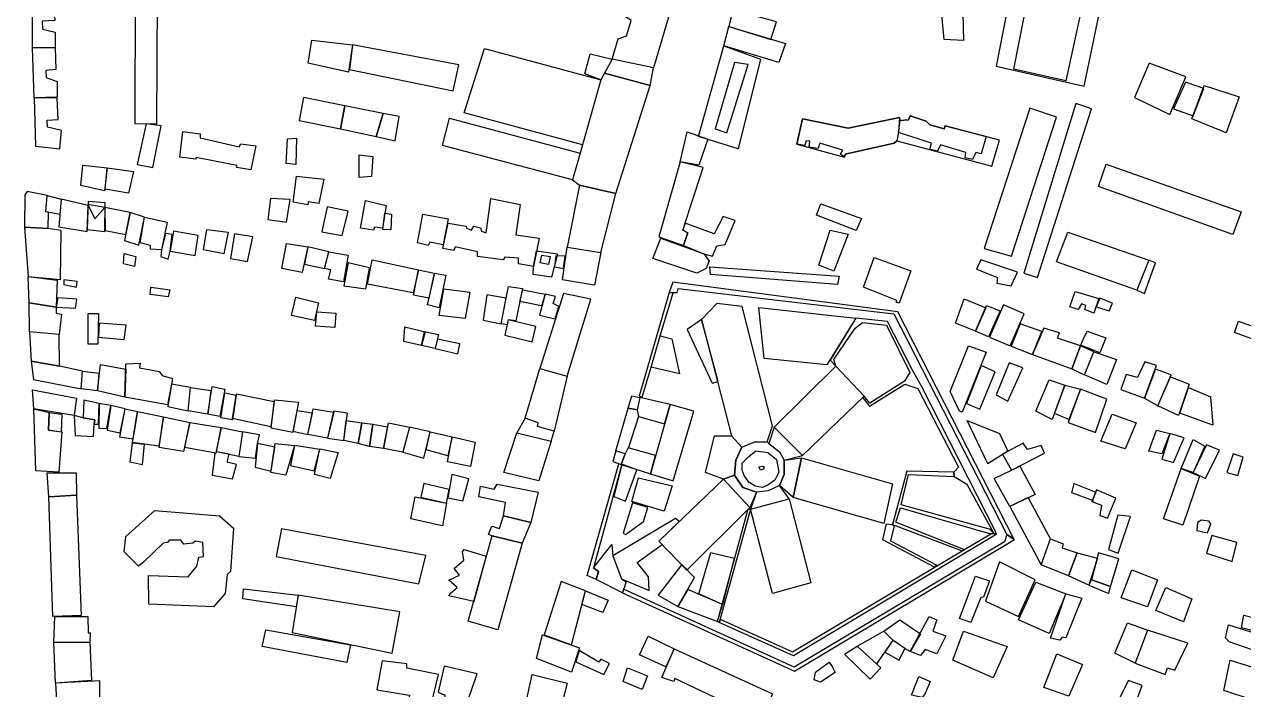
# Model space of a CAD drawing. Extents: x 144 to 1780, y -10 to 1664.
# Drawn here: x 164 to 1194, y 538 to 1100 of the extents above; entities that cross this region are included whole.
import ezdxf

# ---------------------------------------------------------------- set-up
doc = ezdxf.new("R2010")
doc.units = 0

msp = doc.modelspace()

# ---------------------------------------------------------------- linework, layer by layer
at = {"layer": ''}
for points in [[(985.020727, 1065.038826), (1059.520721, 1048.038832), (1089.520723, 1193.038818), (1087.520723, 1198.538816), (1074.020725, 1191.538818), (1021.520727, 1171.038818), (1004.520729, 1164.538818), (985.020727, 1065.038826)], [(1000.020725, 1062.538826), (1021.520727, 1171.038818), (1074.020725, 1191.538818), (1044.020723, 1052.538828), (1000.020725, 1062.538826)], [(678.520735, 1135.038816), (715.020735, 1129.538816), (695.520735, 1063.538822), (660.520737, 1071.038822), (665.520737, 1088.038822), (672.520737, 1090.538822), (676.520735, 1103.538818), (672.020735, 1106.538818), (674.520735, 1119.538818), (678.520735, 1135.038816)], [(275.354084, 1016.038824), (257.354084, 1016.372158), (257.687413, 1127.372152), (276.020747, 1123.705485), (275.354084, 1016.038824)], [(188.354088, 1121.372154), (189.354088, 1103.705487), (178.687421, 1103.038822), (179.020755, 1096.372158), (189.687421, 1093.705489), (189.687421, 1093.705489), (189.687421, 1080.705491), (170.687423, 1080.372158), (170.687421, 1120.705487), (188.354088, 1121.372154)], [(794.520733, 1087.538816), (799.520733, 1102.538816), (762.520733, 1112.538816), (759.020733, 1098.538816), (794.520733, 1087.538816)], [(939.020731, 1111.538816), (957.020729, 1109.538816), (957.520729, 1086.53882), (941.020731, 1087.53882), (939.020731, 1111.538816)], [(755.020733, 1082.03882), (759.020733, 1098.538816), (807.020733, 1084.03882), (801.520733, 1068.03882), (755.020733, 1082.03882)], [(403.520753, 1067.538832), (406.520753, 1087.03883), (441.020749, 1083.03883), (437.520751, 1060.038832), (403.520753, 1067.538832)], [(438.520751, 1062.03883), (526.020745, 1044.03883), (531.020743, 1066.038826), (441.020749, 1083.03883), (438.520751, 1062.03883)], [(170.687423, 1080.372158), (189.687421, 1080.705491), (190.35409, 1062.038824), (181.687423, 1061.372158), (182.020757, 1055.372158), (191.35409, 1052.038824), (191.35409, 1038.705493), (172.020759, 1038.372162), (170.687423, 1080.372158)], [(535.520745, 1025.538832), (552.520743, 1080.038824), (651.020737, 1053.538824), (635.520741, 998.538832), (535.520745, 1025.538832)], [(642.020737, 1075.53882), (660.520737, 1071.038822), (651.020737, 1053.538824), (637.520737, 1058.538822), (642.020737, 1075.53882)], [(733.520735, 1005.538826), (755.020733, 1082.03882), (786.020733, 1071.03882), (767.020733, 995.038828), (733.520735, 1005.538826)], [(692.520735, 1048.538822), (695.520735, 1063.538822), (660.520737, 1071.038822), (654.020737, 1059.038822), (692.520735, 1048.538822)], [(747.520735, 1012.038826), (757.520735, 1008.538826), (775.520733, 1066.53882), (764.020733, 1068.03882), (747.520735, 1012.038826)], [(1132.020715, 1024.038836), (1145.520715, 1056.038834), (1114.520719, 1067.53883), (1102.020717, 1038.538834), (1132.020715, 1024.038836)], [(627.020741, 969.038834), (633.020741, 964.538832), (663.520737, 957.538832), (692.520735, 1048.538822), (654.020737, 1059.038822), (651.020737, 1053.538824), (635.520741, 998.538832), (633.520741, 991.538832), (627.020741, 969.038834)], [(1135.020715, 1029.038836), (1151.520713, 1023.038836), (1160.520713, 1046.038834), (1145.020715, 1051.538834), (1135.020715, 1029.038836)], [(1150.520713, 1020.538838), (1161.020713, 1048.538834), (1190.520709, 1039.038836), (1179.520707, 1008.53884), (1150.520713, 1020.538838)], [(172.020759, 1038.372162), (173.020759, 997.372164), (193.687425, 995.03883), (195.020759, 1010.705495), (183.354092, 1013.372162), (183.020759, 1019.372162), (192.354092, 1020.038828), (191.35409, 1038.038826), (172.020759, 1038.372162)], [(399.520757, 1038.538834), (396.020757, 1019.038836), (431.020755, 1012.038836), (434.520753, 1031.538834), (399.520757, 1038.538834)], [(431.020755, 1012.038836), (461.020751, 1005.538836), (467.020751, 1025.038834), (434.520753, 1031.538834), (431.020755, 1012.038836)], [(1065.687391, 1029.038826), (1052.354058, 1033.37216), (1008.354056, 890.03884), (1020.020721, 886.372174), (1065.687391, 1029.038826)], [(461.020751, 1005.538836), (477.020751, 1002.038836), (480.520749, 1022.538834), (467.020751, 1025.038834), (461.020751, 1005.538836)], [(633.520741, 991.538832), (627.020741, 969.038834), (517.020749, 998.038834), (523.020745, 1021.038832), (633.520741, 991.538832)], [(981.520723, 980.538836), (988.020723, 1002.538834), (942.020727, 1014.538832), (941.020727, 1012.038832), (929.020729, 1015.538832), (926.020729, 1018.538832), (912.520729, 1023.03883), (911.020729, 1019.538832), (904.020729, 1019.038832), (904.020729, 1019.038832), (903.520729, 1021.53883), (860.020731, 1012.538832), (821.520733, 1020.538828), (816.520733, 999.038832), (857.020731, 988.038834), (857.520731, 990.538834), (899.020729, 1000.038834), (901.020729, 1002.038832), (981.520723, 980.538836)], [(853.520731, 990.538834), (855.520731, 994.038834), (836.020731, 1000.038832), (834.520731, 995.538832), (827.020733, 996.538832), (827.520733, 1001.538832), (824.520733, 1002.038832), (823.520733, 998.038832), (816.520733, 999.038832), (821.520733, 1020.538828), (860.020731, 1012.538832), (903.520729, 1021.53883), (902.520729, 1009.038832), (901.020729, 1002.038832), (899.020729, 1000.038834), (857.520731, 990.538834), (857.020731, 988.038834), (853.520731, 990.538834), (853.520731, 990.538834)], [(972.520723, 991.038836), (968.020725, 992.038836), (965.020725, 986.038836), (959.020725, 987.538836), (959.520725, 992.038834), (938.020727, 998.538834), (935.520727, 993.038834), (929.020727, 994.538834), (930.520729, 1000.038834), (902.520729, 1009.038832), (904.020729, 1019.038832), (911.020729, 1019.538832), (912.520729, 1023.03883), (926.020729, 1018.538832), (929.020729, 1015.538832), (941.020727, 1012.038832), (942.020727, 1014.538832), (976.520725, 1005.538834), (972.520723, 991.038836)], [(975.020721, 911.038848), (998.020721, 904.53885), (1036.020721, 1022.038834), (1013.520723, 1029.538832), (975.020721, 911.038848)], [(266.687417, 1016.372158), (259.020755, 982.038828), (272.354086, 979.372162), (279.354084, 1014.705491), (266.687417, 1016.372158)], [(359.35408, 997.705491), (355.020747, 977.37216), (343.35408, 979.37216), (343.35408, 981.038826), (309.020751, 987.705495), (308.687417, 986.372162), (295.020751, 988.038828), (297.687417, 1009.705491), (312.354082, 1007.705491), (312.354082, 1004.372158), (345.35408, 996.705491), (346.687413, 999.372158), (359.35408, 997.705491)], [(393.020743, 982.038818), (385.020743, 982.705485), (386.020743, 1003.705483), (393.687409, 1004.038816), (393.020743, 982.038818)], [(733.687401, 981.372162), (718.020735, 984.038828), (724.020735, 1009.37216), (741.354068, 1003.37216), (741.354068, 1003.37216), (733.687401, 981.372162)], [(446.687407, 971.038818), (446.687405, 990.038816), (458.354072, 988.705483), (457.020739, 971.705485), (446.687407, 971.038818)], [(231.35409, 959.705499), (211.354092, 964.038832), (213.020759, 981.372164), (233.687421, 979.03883), (231.35409, 959.705499)], [(737.354068, 979.372162), (718.020735, 984.038828), (700.020737, 920.705501), (720.687401, 913.37217), (724.354068, 924.038834), (720.354068, 926.372168), (737.354068, 979.372162)], [(1071.620721, 963.23883), (1078.220721, 982.23883), (1192.220711, 942.03884), (1185.020711, 922.838842), (1071.620721, 963.23883)], [(232.020757, 961.038832), (233.687421, 979.03883), (256.020755, 976.038828), (251.687421, 957.705499), (232.020757, 961.038832)], [(416.687411, 969.372158), (412.687413, 949.038826), (403.687413, 950.37216), (403.35408, 947.705495), (391.020747, 950.038828), (393.687413, 972.038824), (416.687411, 969.372158)], [(183.020755, 955.705495), (166.020759, 959.038828), (164.020759, 956.372162), (163.687425, 929.038832), (183.687423, 927.705499), (184.020755, 941.705495), (181.687423, 942.038828), (183.020755, 955.705495)], [(633.020741, 964.538832), (622.520741, 912.038838), (651.020741, 907.538838), (663.520737, 957.538832), (633.020741, 964.538832)], [(193.687421, 939.705495), (181.687423, 942.038828), (183.020755, 955.705495), (194.687421, 952.705495), (193.687421, 939.705495)], [(217.687421, 947.372162), (194.687421, 952.705495), (192.687421, 929.372164), (216.687421, 925.372162), (217.687421, 947.372162)], [(232.020755, 949.372162), (217.687421, 950.705495), (216.687421, 927.038828), (231.687421, 925.372162), (232.020755, 949.372162)], [(388.354076, 952.372156), (371.687409, 953.038822), (369.354076, 935.372156), (385.354076, 933.038822), (388.354076, 952.372156)], [(447.687409, 928.038822), (452.020741, 951.372154), (469.354072, 947.372154), (466.354074, 928.038822), (459.687407, 929.038822), (458.687409, 926.372156), (447.687409, 928.038822)], [(582.687405, 948.038822), (579.020739, 922.372158), (598.687405, 919.705491), (594.020739, 895.705493), (581.354072, 898.038826), (581.354072, 902.705493), (569.687407, 903.705493), (568.354074, 901.37216), (546.687407, 904.038828), (546.687407, 908.038826), (527.687407, 912.37216), (526.687407, 909.372162), (517.354076, 911.038828), (522.020741, 932.372158), (537.020741, 929.705491), (537.354074, 928.038824), (541.687407, 926.372158), (543.687407, 929.705491), (549.354074, 928.372158), (550.020741, 925.705491), (554.020741, 924.038824), (558.020739, 953.038822), (582.687405, 948.038822)], [(833.354064, 939.038832), (837.020731, 948.705497), (871.354064, 936.372166), (866.687397, 926.038834), (833.354064, 939.038832)], [(231.687421, 945.705495), (217.354088, 948.038828), (223.354088, 936.038828), (231.687421, 945.705495)], [(253.020751, 941.372162), (231.687421, 945.705495), (232.020755, 926.038828), (249.354088, 922.705495), (253.020751, 941.372162)], [(265.354088, 937.372166), (253.020751, 941.372162), (248.354088, 917.705495), (260.354086, 913.705495), (265.354088, 937.372166)], [(437.354076, 942.372154), (419.687409, 946.03882), (415.020743, 925.038822), (432.354076, 922.038822), (437.354076, 942.372154)], [(468.354074, 940.705487), (474.020739, 940.03882), (473.354074, 926.705487), (466.687407, 927.038822), (468.354074, 940.705487)], [(517.687405, 914.03882), (506.354072, 916.372154), (505.020739, 913.372156), (496.020739, 915.705489), (500.354072, 940.03882), (522.020739, 936.038818), (517.687405, 914.03882)], [(764.354066, 934.705479), (754.354066, 938.038812), (746.687399, 923.372146), (722.354066, 932.372146), (720.354068, 926.372168), (724.354068, 924.038834), (720.687401, 913.37217), (738.020737, 906.538846), (745.354066, 904.372148), (749.020733, 913.038814), (756.020733, 914.372148), (764.354066, 934.705479)], [(163.687425, 929.038832), (167.020767, 887.372174), (194.354092, 884.705501), (194.687421, 926.038832), (183.687423, 927.705499), (163.687425, 929.038832)], [(284.354088, 933.038832), (279.687421, 909.705501), (270.35409, 910.372168), (270.35409, 913.372168), (261.687425, 915.705501), (265.354088, 937.372166), (284.354088, 933.038832)], [(288.687417, 922.705495), (283.020751, 923.705495), (279.687421, 909.705501), (279.020751, 904.038828), (285.354084, 902.038828), (287.020755, 908.705501), (288.687417, 922.705495)], [(308.020755, 905.038834), (310.687419, 922.038832), (289.687421, 925.705499), (287.020755, 908.705501), (308.020755, 905.038834)], [(336.020747, 924.705495), (332.354082, 906.372162), (315.020749, 909.705495), (318.020749, 927.038828), (336.020747, 924.705495)], [(356.687417, 920.705499), (341.354084, 923.372166), (338.020751, 902.372168), (352.354084, 900.038832), (356.687417, 920.705499)], [(738.020737, 906.538846), (742.520735, 900.538848), (740.020737, 894.038848), (732.020737, 890.03885), (695.020739, 902.538848), (701.520737, 919.538844), (738.020737, 906.538846)], [(835.354064, 896.705501), (844.687397, 926.372164), (860.020731, 923.03883), (848.020731, 891.705501), (835.354064, 896.705501)], [(1036.020721, 899.705507), (1045.687387, 924.705503), (1114.020715, 901.038842), (1104.020715, 875.705513), (1036.020721, 899.705507)], [(403.35408, 912.372164), (398.35408, 890.705499), (381.354082, 894.038832), (385.35408, 915.038832), (403.35408, 912.372164)], [(421.020747, 908.03883), (403.35408, 912.372164), (400.35408, 897.705499), (417.35408, 894.038832), (421.020747, 908.03883)], [(421.020747, 908.03883), (437.35408, 905.372164), (433.35408, 882.705499), (420.687413, 885.038832), (422.687413, 893.038832), (417.35408, 894.038832), (421.020747, 908.03883)], [(593.687403, 889.038822), (594.020739, 895.705493), (596.687403, 909.03882), (614.35407, 906.372154), (609.35407, 886.705489), (593.687403, 889.038822)], [(618.520743, 884.538844), (622.520741, 912.038838), (651.020741, 907.538838), (645.520741, 880.038844), (618.520743, 884.538844)], [(248.020755, 906.705497), (258.020755, 904.03883), (256.687421, 895.705499), (247.354088, 898.038832), (248.020755, 906.705497)], [(455.354078, 894.705497), (437.35408, 898.705497), (433.687413, 879.372166), (452.35408, 876.705499), (455.354078, 894.705497)], [(453.687413, 880.705499), (457.687411, 901.372162), (496.687411, 893.038828), (492.354078, 873.372166), (453.687413, 880.705499)], [(599.687403, 898.705487), (601.020737, 905.372154), (608.020737, 904.03882), (606.687403, 897.372154), (599.687403, 898.705487)], [(620.687403, 904.372154), (613.020737, 904.705487), (611.687403, 895.372154), (619.35407, 894.03882), (620.687403, 904.372154)], [(900.687395, 865.705507), (901.020729, 867.03884), (873.020731, 878.37217), (882.020731, 903.372168), (913.020729, 892.038836), (903.020729, 864.705507), (900.687395, 865.705507)], [(972.020725, 901.37217), (968.354058, 893.37217), (986.354058, 886.372172), (985.687391, 881.705507), (997.687391, 879.372174), (1003.020725, 891.038838), (972.020725, 901.37217)], [(1104.020715, 875.705513), (1110.354048, 873.038846), (1119.687381, 898.705509), (1114.020715, 901.038842), (1104.020715, 875.705513)], [(167.687433, 865.038844), (167.020767, 887.372174), (191.354096, 884.03884), (190.687431, 861.372178), (167.687433, 865.038844)], [(492.687411, 871.372166), (496.687411, 893.038828), (510.020743, 890.038828), (505.687411, 869.038832), (492.687411, 871.372166)], [(510.687409, 890.038828), (520.020743, 888.372162), (514.354078, 860.705499), (504.354078, 863.372166), (510.687409, 890.038828)], [(743.520737, 889.03885), (743.020735, 895.538848), (852.520731, 887.53885), (851.020731, 880.53885), (743.520737, 889.03885)], [(208.35409, 883.038834), (197.020759, 884.372168), (197.020759, 880.37217), (207.687425, 878.372168), (208.35409, 883.038834)], [(270.020755, 872.038832), (270.687421, 878.372166), (286.687417, 876.038832), (285.354086, 870.038832), (270.020755, 872.038832)], [(518.354076, 876.705497), (540.354074, 874.03883), (536.354076, 851.705499), (514.354078, 854.372166), (518.354076, 876.705497)], [(579.020739, 849.705491), (572.687405, 850.705491), (571.687405, 846.372158), (566.687407, 847.372166), (571.020741, 869.03883), (573.020739, 878.705489), (584.687405, 877.038822), (579.020739, 849.705491), (579.020739, 849.705491)], [(585.020739, 876.038822), (604.020737, 872.372156), (600.687403, 862.372156), (582.354072, 866.038822), (585.020739, 876.038822)], [(708.687403, 873.705509), (715.35407, 873.705509), (716.35407, 877.038842), (898.687395, 855.705513), (994.020715, 669.372221), (1000.354046, 665.03889), (902.020729, 857.37218), (711.687403, 882.372174), (708.687403, 873.705509)], [(190.687431, 861.372178), (207.020757, 860.372168), (208.020757, 868.038834), (192.020757, 869.372168), (190.687431, 861.372178)], [(412.35408, 865.038834), (409.020749, 850.038834), (389.354084, 854.372168), (393.020749, 869.705501), (412.35408, 865.038834)], [(571.020741, 869.03883), (554.687407, 871.705497), (551.354076, 850.372166), (566.687407, 847.372166), (571.020741, 869.03883)], [(604.020737, 872.372156), (599.020739, 854.705491), (612.35407, 851.372158), (615.35407, 862.038822), (610.687403, 864.372156), (612.687403, 870.372156), (604.020737, 872.372156)], [(599.520747, 809.538856), (622.520747, 803.038856), (642.520741, 868.038846), (619.520743, 873.038846), (599.520747, 809.538856)], [(686.020741, 785.37219), (693.520741, 810.538854), (701.020737, 837.03885), (712.020737, 873.372176), (708.687403, 873.705509), (683.354074, 786.038856), (686.020741, 785.37219)], [(967.687391, 841.038846), (950.687391, 847.705511), (958.020725, 868.372174), (976.354058, 860.705509), (967.687391, 841.038846)], [(1047.354052, 861.705511), (1052.020719, 874.705509), (1072.020719, 868.705511), (1067.687385, 856.37218), (1060.020719, 859.37218), (1061.020719, 862.705511), (1057.354052, 864.038844), (1054.354052, 859.37218), (1047.354052, 861.705511)], [(1069.687385, 861.705513), (1080.687383, 858.37218), (1083.35405, 864.705513), (1072.687385, 869.038844), (1069.687385, 861.705513)], [(168.020767, 840.372182), (167.687433, 865.038844), (190.687431, 861.372178), (190.687431, 856.372178), (195.020765, 855.372178), (193.020767, 838.372178), (168.020767, 840.372182)], [(217.687423, 830.038836), (217.687423, 856.038834), (226.354088, 856.038834), (225.687423, 830.038836), (217.687423, 830.038836)], [(411.020747, 857.372168), (427.020747, 856.372168), (426.020747, 844.038834), (409.687415, 845.372168), (411.020747, 857.372168)], [(749.020737, 864.538862), (736.020737, 851.038864), (761.520737, 752.538892), (770.020735, 743.038896), (781.020735, 747.538892), (791.520733, 747.538892), (796.020733, 761.038888), (770.520735, 862.038862), (749.020737, 864.538862)], [(789.020733, 818.038874), (784.520735, 861.038862), (866.520729, 852.038864), (842.020729, 812.538874), (789.020733, 818.038874)], [(967.687391, 841.038846), (977.020725, 862.705509), (988.354058, 858.372176), (978.687391, 836.37218), (967.687391, 841.038846)], [(979.354058, 836.038846), (997.020721, 828.705515), (1008.687387, 855.705511), (991.354058, 863.372176), (979.354058, 836.038846)], [(226.35409, 836.038836), (248.020755, 834.038836), (249.687421, 846.038834), (227.020755, 847.705503), (226.35409, 836.038836)], [(596.020739, 845.038824), (572.687405, 850.705491), (569.687405, 837.705493), (593.020739, 832.038826), (596.020739, 845.038824)], [(745.020735, 797.038856), (750.020735, 798.538856), (736.020737, 851.038864), (724.020737, 842.538848), (745.020735, 797.038856)], [(872.354062, 784.705523), (878.020729, 777.705525), (908.020725, 796.37219), (919.020725, 792.705523), (953.354052, 726.038874), (949.354054, 722.038874), (949.687387, 718.372207), (960.354052, 711.705543), (983.020717, 670.038888), (985.020717, 670.705555), (922.020725, 794.705523), (914.354058, 808.038854), (893.354062, 849.37218), (866.520729, 852.038864), (844.687397, 816.705519), (849.520729, 811.538874), (848.020731, 817.038852), (866.020731, 843.705513), (872.020731, 848.37218), (892.354062, 846.038846), (912.020725, 806.038854), (907.687391, 798.705521), (878.354062, 780.372192), (873.520727, 786.03888), (872.354062, 784.705523)], [(997.687387, 828.372182), (1015.687387, 821.372182), (1023.687387, 840.705513), (1005.354054, 847.37218), (997.687387, 828.372182)], [(1211.020705, 831.038854), (1186.520709, 840.03885), (1190.020709, 849.53885), (1215.020705, 840.538854), (1211.020705, 831.038854)], [(169.354104, 815.705519), (193.3541, 811.372182), (193.020767, 838.372178), (168.020767, 840.372182), (169.354104, 815.705519)], [(499.354078, 829.038834), (484.35408, 832.372168), (485.354078, 844.705501), (502.354078, 840.372168), (499.354078, 829.038834)], [(513.687411, 838.372168), (511.020745, 826.372168), (499.354078, 829.038834), (502.020745, 840.705501), (513.687411, 838.372168)], [(693.520741, 810.538854), (701.020737, 837.03885), (711.020737, 834.538852), (717.520737, 805.038856), (693.520741, 810.538854)], [(1015.687387, 821.372182), (1049.020719, 809.372184), (1056.354052, 828.705515), (1037.020719, 835.038848), (1038.687385, 839.705513), (1025.354054, 843.705513), (1015.687387, 821.372182)], [(1077.687381, 835.372182), (1072.687381, 822.705517), (1056.687385, 829.372182), (1058.687385, 834.038848), (1062.020719, 841.038848), (1077.687381, 835.372182)], [(511.020745, 826.372168), (530.020739, 822.038818), (531.687405, 830.372152), (513.020739, 834.372152), (511.020745, 826.372168)], [(976.687389, 823.372184), (956.354056, 772.705525), (954.020723, 773.372192), (946.354058, 790.038854), (961.687391, 828.705517), (976.687389, 823.372184)], [(1049.020719, 809.372184), (1059.687381, 804.038852), (1067.687381, 823.705517), (1056.354052, 828.705515), (1049.020719, 809.372184)], [(169.354104, 815.705519), (171.354096, 800.372176), (211.687427, 792.372176), (212.687423, 807.372174), (193.3541, 811.372182), (169.354104, 815.705519)], [(985.020721, 787.37219), (995.020719, 782.038858), (1007.687385, 810.038852), (996.020721, 814.372186), (985.020721, 787.37219)], [(1078.687381, 796.038856), (1059.687381, 804.038852), (1067.687381, 823.705517), (1086.687381, 817.03885), (1078.687381, 796.038856)], [(1090.354046, 791.705523), (1110.354044, 784.372194), (1120.687379, 812.038854), (1110.687379, 815.038854), (1104.687379, 802.038856), (1095.020713, 804.372188), (1090.354046, 791.705523)], [(225.35409, 790.705509), (211.687427, 792.372176), (212.687423, 807.372174), (226.687423, 805.705507), (225.35409, 790.705509)], [(248.687423, 785.372176), (225.35409, 790.705509), (228.020757, 813.03884), (249.354088, 809.03884), (248.687423, 785.372176)], [(288.020755, 796.372176), (284.687421, 778.705507), (248.687423, 785.372176), (249.354088, 813.37217), (261.687421, 814.038836), (261.020755, 810.038836), (277.687419, 807.038836), (280.020753, 803.705503), (289.020753, 801.038836), (288.020755, 796.372176)], [(622.520747, 803.038856), (611.520747, 756.538868), (597.520749, 760.538868), (598.020749, 763.538866), (587.020749, 767.538866), (599.520747, 809.538856), (622.520747, 803.038856)], [(797.520733, 760.038888), (821.520731, 736.038896), (873.520727, 786.03888), (849.520729, 811.538874), (797.520733, 760.038888)], [(960.020723, 780.038858), (971.354054, 775.038858), (984.354054, 806.705519), (972.354056, 812.038852), (960.020723, 780.038858)], [(1110.354044, 784.372194), (1121.687377, 778.03886), (1133.020711, 804.038856), (1119.687379, 809.038854), (1110.354044, 784.372194)], [(304.020759, 793.372178), (288.020755, 796.372176), (285.020755, 777.372176), (302.020759, 773.705515), (304.020759, 793.372178)], [(333.020757, 792.038844), (329.020759, 769.038848), (318.687425, 771.038848), (322.35409, 794.372178), (333.020757, 792.038844)], [(1032.520711, 766.538886), (1018.520711, 773.538882), (1030.020711, 800.038876), (1043.020711, 795.538878), (1032.520711, 766.538886)], [(1056.520707, 792.03888), (1046.520707, 766.538888), (1034.520711, 771.538884), (1043.020711, 795.538878), (1056.520707, 792.03888)], [(1121.687377, 778.03886), (1132.354044, 802.37219), (1148.354042, 796.372192), (1139.354042, 769.705529), (1121.687377, 778.03886)], [(207.687433, 784.372186), (205.687433, 769.705523), (171.687437, 775.37219), (170.687437, 791.372188), (207.687433, 784.372186)], [(318.687425, 771.038848), (302.020759, 773.705515), (304.020759, 793.372178), (321.35409, 791.038844), (318.687425, 771.038848)], [(339.687421, 766.038842), (329.687421, 767.705509), (333.020753, 789.038838), (342.687417, 787.038838), (339.687421, 766.038842)], [(372.020751, 760.372176), (339.687421, 767.372176), (343.020751, 788.038838), (374.687417, 781.705505), (372.020751, 760.372176)], [(684.020741, 785.038858), (681.520741, 774.538862), (674.020741, 776.038862), (677.020741, 786.538858), (684.020741, 785.038858)], [(682.687407, 769.038864), (704.687407, 762.705531), (709.520743, 779.038884), (684.020741, 785.038858), (681.520741, 774.538862), (682.687407, 769.038864)], [(1056.520707, 792.03888), (1046.020707, 764.038888), (1069.020703, 755.53889), (1078.520705, 783.538882), (1056.520707, 792.03888)], [(1140.354042, 771.705529), (1147.687375, 793.372194), (1166.354042, 785.705529), (1168.354038, 761.705533), (1140.354042, 771.705529)], [(195.3541, 756.038854), (192.687437, 722.038856), (173.354104, 723.038858), (171.687437, 775.37219), (184.687433, 772.372184), (184.020767, 757.372188), (195.3541, 756.038854)], [(227.020763, 780.038848), (214.020763, 782.705515), (213.354098, 767.705517), (223.354096, 766.03885), (222.687429, 762.372184), (226.354096, 762.372184), (227.020763, 780.038848)], [(236.770779, 778.288872), (227.020763, 780.038848), (226.687429, 759.03885), (233.354096, 758.705517), (236.770779, 778.288872)], [(236.770779, 778.288872), (233.770783, 757.288876), (244.770779, 755.288876), (248.770777, 775.538872), (236.770779, 778.288872)], [(248.770777, 775.538872), (259.270777, 773.288872), (255.270779, 749.788876), (244.270779, 751.538878), (248.770777, 775.538872)], [(259.270777, 773.288872), (281.270773, 768.78887), (277.270777, 743.788876), (255.020779, 747.038878), (259.270777, 773.288872)], [(390.687417, 755.372176), (372.354084, 759.038842), (375.020751, 783.038838), (395.354082, 781.038838), (394.020749, 773.705505), (390.687417, 755.372176)], [(407.354082, 771.705505), (394.020749, 773.705505), (390.687417, 756.705509), (403.354082, 753.705509), (407.354082, 771.705505)], [(420.020749, 750.705509), (403.354082, 753.705509), (407.687415, 775.372172), (425.35408, 772.705505), (420.020749, 750.705509)], [(420.020749, 750.705509), (433.687413, 748.705505), (436.687413, 771.705503), (425.020747, 773.372172), (420.020749, 750.705509)], [(663.520743, 740.03887), (674.020741, 776.038862), (681.520741, 774.538862), (682.687407, 769.038864), (674.687409, 743.705537), (671.520743, 737.53887), (663.520743, 740.03887)], [(693.020745, 720.538906), (712.020743, 714.538906), (729.520739, 773.538886), (709.520743, 779.038884), (693.020745, 720.538906)], [(195.3541, 771.03885), (194.687433, 755.705521), (184.020767, 757.372188), (184.687433, 772.372184), (195.3541, 771.03885)], [(205.687433, 769.705523), (206.687429, 753.038848), (222.020761, 752.038846), (222.687429, 762.372184), (223.354096, 766.03885), (213.354098, 767.705517), (213.354094, 767.705513), (205.687433, 769.705523)], [(281.270773, 768.78887), (303.520771, 764.03887), (298.270773, 739.288876), (277.520777, 742.788876), (281.270773, 768.78887)], [(303.520771, 764.03887), (330.020769, 759.538868), (325.520771, 738.038872), (299.270773, 742.788874), (303.520771, 764.03887)], [(445.687413, 746.038838), (433.687413, 748.705505), (435.687413, 765.705505), (449.020745, 763.705505), (445.687413, 746.038838)], [(458.354078, 762.372172), (455.35408, 743.705505), (445.687413, 746.038838), (449.020745, 763.705505), (458.354078, 762.372172)], [(483.687411, 738.705505), (467.354078, 742.038838), (471.354078, 763.705503), (489.354078, 760.038836), (483.687411, 738.705505)], [(580.020751, 755.03887), (609.020749, 748.03887), (611.520747, 756.538868), (597.520749, 760.538868), (598.020749, 763.538866), (587.020749, 767.538866), (580.020751, 755.03887)], [(978.020713, 729.038896), (960.520719, 765.538882), (988.020713, 754.538888), (995.020713, 739.538892), (978.020713, 729.038896)], [(1073.520703, 748.038896), (1083.020703, 771.038888), (1103.520701, 763.53889), (1094.020701, 741.538898), (1073.520703, 748.038896)], [(330.020769, 759.538868), (348.020769, 756.038868), (345.020769, 735.288872), (326.020771, 739.038872), (330.020769, 759.538868)], [(345.020769, 735.288872), (359.020755, 733.705515), (360.687421, 746.038844), (362.354086, 753.372178), (348.020769, 756.038868), (345.020769, 735.288872)], [(467.354078, 742.038838), (455.35408, 743.705505), (458.354078, 762.372172), (470.687411, 760.372172), (467.354078, 742.038838)], [(501.354078, 733.705505), (506.687411, 756.038836), (489.354078, 760.038836), (483.687411, 738.705505), (501.354078, 733.705505)], [(521.687409, 735.705505), (503.354078, 740.705505), (506.687411, 756.038836), (525.354076, 751.705503), (521.687409, 735.705505)], [(569.020753, 721.538878), (580.020751, 755.03887), (609.020749, 748.03887), (598.520751, 714.538878), (569.020753, 721.538878)], [(754.520737, 716.038904), (739.520737, 721.53889), (747.020737, 752.538878), (761.520737, 752.538892), (770.020735, 743.038896), (765.020735, 732.038884), (764.020737, 719.538902), (754.520737, 716.038904)], [(797.520733, 760.038888), (793.020733, 746.038894), (802.020733, 739.038894), (806.020733, 732.038896), (821.520731, 736.038896), (797.520733, 760.038888)], [(1132.020697, 754.538896), (1125.020697, 737.5389), (1114.020699, 739.5389), (1120.520699, 757.538896), (1132.020697, 754.538896)], [(1125.020697, 733.038904), (1135.020695, 730.038906), (1144.020695, 751.038898), (1132.020697, 754.538896), (1125.020697, 733.038904)], [(265.020761, 745.705517), (263.354094, 728.038854), (253.020763, 730.372188), (255.020761, 746.705517), (265.020761, 745.705517)], [(375.354086, 743.038844), (360.687421, 746.038844), (358.687421, 726.038848), (372.354088, 722.705515), (375.354086, 743.038844)], [(392.020789, 744.538918), (384.687419, 719.372182), (372.020755, 721.705515), (375.687419, 746.038844), (392.020789, 744.538918)], [(388.520791, 727.538924), (408.520789, 723.038924), (413.520783, 741.038916), (392.020789, 744.538918), (388.520791, 727.538924)], [(521.354076, 730.705505), (525.354076, 751.705503), (544.687409, 747.37217), (540.687409, 726.705505), (521.354076, 730.705505)], [(674.020743, 742.372203), (671.520743, 737.53887), (668.020743, 728.538872), (693.020745, 720.538906), (697.020741, 736.03887), (674.020743, 742.372203)], [(770.020735, 743.038896), (781.020735, 747.538892), (791.520733, 747.538892), (793.020733, 746.038894), (802.020733, 739.038894), (806.020733, 732.038896), (806.020733, 720.038902), (802.020733, 710.538904), (792.520733, 706.038906), (782.520735, 705.038906), (771.020735, 709.038906), (764.020737, 719.538902), (765.020735, 732.038884), (770.020735, 743.038896)], [(990.520713, 737.038892), (998.020711, 723.538898), (1026.020707, 738.038896), (1023.020711, 744.538892), (1011.520711, 741.038892), (1008.020711, 746.53889), (990.520713, 737.038892)], [(1161.520691, 744.038904), (1151.520691, 721.538908), (1141.520691, 725.038906), (1151.520693, 749.5389), (1161.520691, 744.038904)], [(1151.520691, 721.538908), (1162.020689, 716.538912), (1174.020689, 740.538906), (1163.020691, 745.038904), (1151.520691, 721.538908)], [(336.687421, 737.038848), (326.020771, 739.038872), (325.520771, 738.038872), (324.687423, 738.038848), (322.35409, 719.372184), (339.687423, 716.372184), (343.020755, 728.372182), (335.020757, 730.372182), (336.687421, 737.038848)], [(409.020789, 720.038926), (413.520783, 741.538916), (429.020781, 738.538916), (422.020787, 716.538926), (422.020787, 716.538926), (409.020789, 720.038926)], [(668.020743, 728.538872), (671.520743, 737.53887), (663.520743, 740.03887), (661.020743, 731.038872), (668.020743, 728.538872)], [(787.520735, 709.038892), (781.520735, 710.038892), (776.020735, 713.53889), (772.020735, 719.03889), (770.520735, 723.538886), (770.520735, 729.538886), (776.020735, 735.038884), (782.020735, 740.038882), (792.020733, 738.538882), (799.520733, 732.538884), (801.520733, 722.038886), (798.020733, 715.03889), (792.020733, 711.038892), (787.520735, 709.038892)], [(813.520731, 700.538908), (802.020733, 710.538904), (806.020733, 720.038902), (806.020733, 732.038896), (820.520731, 734.038896), (813.520731, 700.538908)], [(813.520731, 700.538908), (820.520731, 734.038896), (897.520721, 712.038906), (890.020721, 678.538918), (813.520731, 700.538908)], [(1194.020709, 734.705523), (1185.354044, 737.37219), (1180.020711, 721.705527), (1189.354042, 719.03886), (1194.020709, 734.705523)], [(647.020747, 631.372229), (639.354082, 634.705563), (666.020743, 729.038868), (668.687409, 728.705535), (644.687413, 641.038894), (649.020747, 638.038894), (647.020747, 631.372229)], [(662.020743, 701.372209), (671.687409, 697.372209), (681.354074, 724.03887), (668.687409, 728.705535), (662.020743, 701.372209)], [(786.020735, 723.538886), (784.520735, 726.538886), (787.520735, 727.038886), (789.020733, 726.538886), (788.520733, 724.538886), (786.020735, 723.538886)], [(956.354052, 655.372223), (958.354052, 656.372223), (900.354058, 679.705547), (904.354058, 691.705545), (979.35405, 670.038886), (983.020717, 670.038888), (980.35405, 673.372219), (904.687391, 694.372211), (911.020725, 720.038872), (949.687387, 718.372207), (949.354054, 722.038874), (909.687391, 722.705539), (897.354058, 677.705547), (956.354052, 655.372223), (956.354052, 655.372223)], [(996.520711, 693.038908), (983.520713, 716.538898), (1005.020711, 727.038898), (1018.020707, 703.038906), (996.520711, 693.038908)], [(1157.020689, 718.538912), (1143.020689, 677.038924), (1126.520691, 682.538922), (1141.520691, 725.038906), (1157.020689, 718.538912)], [(184.35413, 701.038894), (183.020795, 721.372223), (207.354124, 721.372221), (207.687457, 702.372227), (184.35413, 701.038894)], [(520.354078, 695.705513), (522.687411, 707.372178), (501.354078, 712.372178), (498.687411, 700.705513), (520.354078, 695.705513)], [(539.354078, 716.372178), (525.020745, 720.038844), (521.687411, 700.37218), (534.354078, 697.705513), (539.354078, 716.372178)], [(598.020741, 705.038844), (591.687409, 679.37218), (568.687411, 685.038846), (570.354076, 696.372178), (547.687411, 701.038844), (549.354078, 710.038844), (560.687409, 707.705511), (563.354076, 711.705511), (598.020741, 705.038844)], [(677.020743, 697.038878), (682.687407, 717.038872), (711.354074, 710.372205), (704.354074, 689.038878), (677.020743, 697.038878)], [(723.520743, 639.038934), (700.020745, 663.538924), (754.520737, 716.038904), (777.020735, 692.038912), (723.520743, 639.038934)], [(754.520737, 716.038904), (764.020737, 719.538902), (771.020735, 709.038906), (782.520735, 705.038906), (777.020735, 692.038912), (754.520737, 716.038904)], [(1049.020713, 704.372211), (1051.020713, 712.372209), (1069.354044, 705.038878), (1066.020711, 697.038882), (1067.354044, 697.705549), (1049.020713, 704.372211)], [(187.687473, 600.038924), (184.35413, 701.038894), (207.687457, 702.372227), (211.687469, 600.705587), (187.687473, 600.038924)], [(520.354078, 695.705513), (517.020745, 676.705517), (490.35408, 682.372184), (494.020745, 701.038846), (520.354078, 695.705513)], [(810.020733, 699.538908), (802.020733, 710.538904), (792.520733, 706.038906), (792.520733, 706.038906), (782.520735, 705.038906), (777.520735, 690.538912), (810.020733, 699.538908)], [(1086.354042, 700.038882), (1070.020711, 707.038878), (1066.020711, 697.038882), (1074.020709, 694.038882), (1072.687375, 685.372217), (1079.354042, 683.038884), (1086.354042, 700.038882)], [(690.687407, 692.038878), (677.687409, 696.038878), (669.687409, 670.372217), (671.687409, 669.372217), (687.020743, 680.372213), (690.687407, 692.038878)], [(777.520735, 690.538912), (751.020737, 595.038904), (749.687403, 595.705571), (775.354068, 691.038878), (777.520735, 690.538912)], [(796.020733, 619.538942), (777.520735, 690.538912), (810.020733, 699.538908), (828.520729, 628.538938), (796.020733, 619.538942)], [(1012.020707, 700.538906), (996.520711, 693.038908), (1023.020703, 643.53893), (1031.020703, 665.538922), (1012.020707, 700.538906)], [(269.020836, 610.538994), (268.520834, 634.538984), (302.020825, 633.53898), (309.520821, 642.538974), (311.020819, 650.03897), (315.020819, 650.538968), (314.520817, 662.538962), (308.020819, 663.538964), (306.020819, 662.038964), (298.520821, 661.038966), (296.020821, 664.538964), (286.020825, 664.538966), (284.520825, 662.538966), (281.020827, 662.038968), (264.520834, 646.03898), (260.020834, 642.538982), (248.020836, 654.538976), (249.520834, 667.538972), (274.020825, 689.538956), (328.520809, 685.038952), (340.520809, 674.538954), (338.020815, 638.038972), (335.020815, 635.538972), (333.520819, 619.53898), (323.520823, 608.038986), (269.020836, 610.538994)], [(591.687409, 679.37218), (584.354096, 662.038934), (559.020767, 668.038932), (556.020745, 669.372184), (558.687411, 676.372182), (565.354078, 674.372182), (568.687411, 685.038846), (591.687409, 679.37218)], [(717.020741, 680.372213), (714.020741, 682.705547), (661.020747, 651.372223), (668.35408, 631.705563), (691.687409, 622.038898), (691.354076, 633.372227), (681.687409, 645.705559), (702.687407, 660.705553), (700.020745, 663.538924), (717.020741, 680.372213)], [(1098.687373, 684.372217), (1088.020709, 685.705551), (1080.020709, 656.705561), (1088.35404, 653.372227), (1098.687373, 684.372217)], [(1155.020709, 672.372201), (1155.687377, 679.705533), (1158.354044, 681.705533), (1164.687375, 680.705533), (1166.354042, 678.038866), (1163.35404, 670.372201), (1155.020709, 672.372201)], [(376.520803, 650.538958), (497.020781, 627.538952), (503.020777, 651.538944), (381.020799, 674.038946), (376.520803, 650.538958)], [(985.020717, 670.038886), (985.020717, 669.372219), (813.687397, 566.705581), (751.020737, 595.038904), (752.35407, 597.372235), (813.020733, 570.038912), (956.354052, 655.372223), (980.687383, 669.705553), (985.020717, 670.038886)], [(899.020725, 676.705549), (895.687391, 664.038886), (935.020719, 643.372225), (933.020719, 641.705559), (889.354058, 664.705553), (892.354058, 678.372213), (897.354058, 677.705547), (899.020725, 676.705549)], [(559.020767, 668.038932), (584.354096, 662.038934), (564.020771, 588.705633), (538.687441, 596.038964), (559.020767, 668.038932)], [(669.35408, 620.038898), (647.020747, 631.372229), (649.020747, 638.038894), (644.687413, 641.038894), (660.35408, 660.705553), (661.020747, 651.372223), (668.35408, 631.705563), (672.354078, 629.372229), (669.35408, 620.038898)], [(814.687397, 553.705583), (1000.687379, 665.038888), (994.020715, 669.372221), (992.020717, 663.03889), (814.354064, 557.038916), (670.020747, 623.038898), (669.35408, 620.038898), (814.687397, 553.705583)], [(1031.020703, 665.538922), (1041.687377, 661.372223), (1041.020711, 658.03889), (1053.687375, 653.705557), (1046.354042, 634.372229), (1023.020703, 643.53893), (1031.020703, 665.538922)], [(1188.520707, 662.53887), (1167.520707, 668.53887), (1163.020707, 653.53887), (1184.520705, 646.538872), (1188.520707, 662.53887)], [(543.520771, 612.538952), (522.520775, 617.538952), (523.520775, 619.538952), (529.520773, 624.538948), (522.520773, 630.538948), (531.520771, 635.038946), (527.020773, 640.538944), (535.020771, 647.53894), (534.020771, 654.538936), (535.520769, 656.538936), (554.020767, 651.038936), (543.520771, 612.538952)], [(733.687405, 619.038898), (744.020737, 654.038886), (763.687401, 649.372223), (753.687403, 610.0389), (733.687405, 619.038898)], [(1053.687375, 653.705557), (1070.687375, 649.372227), (1063.354042, 626.372231), (1046.354042, 634.372229), (1053.687375, 653.705557)], [(1088.687373, 648.705563), (1071.687375, 653.705561), (1065.687375, 631.038898), (1081.687373, 625.372233), (1088.687373, 648.705563)], [(719.520741, 644.038896), (699.520743, 618.038904), (716.020741, 608.538906), (730.020741, 633.038898), (719.520741, 644.038896)], [(976.020705, 613.038954), (1004.020699, 600.038962), (1018.020699, 631.038948), (988.020705, 646.03894), (976.020705, 613.038954)], [(1121.354034, 631.0389), (1113.020701, 608.038906), (1090.687369, 615.705571), (1099.687369, 639.372231), (1121.354034, 631.0389)], [(617.520761, 629.538942), (603.020765, 584.538962), (626.020761, 576.038966), (638.020757, 621.538944), (617.520761, 629.538942)], [(954.020717, 598.372235), (967.687383, 634.038894), (979.35405, 630.038896), (974.35405, 616.372231), (972.020717, 616.038898), (963.687383, 595.038904), (954.020717, 598.372235)], [(1004.020701, 597.038956), (1018.520701, 629.038944), (1044.020697, 619.03895), (1030.020697, 585.538964), (1004.020701, 597.038956)], [(1063.354042, 626.372231), (1080.354038, 619.372233), (1081.687373, 625.372233), (1065.687375, 631.038898), (1063.354042, 626.372231)], [(348.354112, 615.038904), (349.020779, 623.372233), (395.020803, 618.03897), (393.354106, 608.0389), (348.354112, 615.038904)], [(638.020757, 621.538944), (657.020745, 613.705555), (652.687411, 603.372221), (635.020747, 610.038888), (638.020757, 621.538944)], [(716.020741, 608.538906), (749.687403, 595.705571), (753.687403, 610.0389), (724.354074, 622.705565), (716.020741, 608.538906)], [(1044.020697, 619.03895), (1057.520695, 615.538948), (1044.020695, 582.038964), (1041.020695, 582.538964), (1039.020695, 580.038964), (1031.020697, 581.538964), (1044.020697, 619.03895)], [(1150.520707, 615.038878), (1143.520707, 595.538882), (1120.020709, 605.03888), (1128.520711, 624.538876), (1150.520707, 615.038878)], [(390.020807, 586.538984), (474.520791, 569.038984), (481.020787, 604.038966), (395.020803, 618.03897), (390.020807, 586.538984)], [(188.687477, 578.038928), (189.35414, 600.038922), (217.354134, 600.038918), (217.687469, 586.038924), (219.354136, 586.038924), (219.020805, 578.372259), (188.687477, 578.038928)], [(928.520715, 600.038942), (935.020713, 597.038944), (931.520713, 587.538948), (942.520713, 583.53895), (935.020713, 568.538958), (925.020713, 572.038956), (921.020715, 567.038958), (912.520715, 570.538956), (928.520715, 600.038942)], [(1212.020701, 596.538886), (1211.020701, 585.538886), (1192.520701, 590.538886), (1194.520701, 601.038884), (1212.020701, 596.538886)], [(364.687445, 574.705579), (367.687445, 588.705575), (439.354104, 576.038906), (436.354104, 561.03891), (364.687445, 574.705579)], [(897.687389, 580.038906), (884.020725, 560.038912), (867.520723, 575.038952), (890.020725, 587.705571), (897.687389, 580.038906)], [(912.520715, 570.538956), (908.020723, 573.03891), (897.687389, 580.038906), (890.020725, 587.705571), (903.687389, 597.0389), (921.020721, 585.372239), (912.520715, 570.538956)], [(948.520709, 563.03897), (957.520709, 587.538958), (994.520701, 574.538966), (982.520701, 548.038978), (948.520709, 563.03897)], [(1085.520687, 569.038974), (1096.020687, 594.538962), (1113.020681, 588.538966), (1102.520681, 560.538978), (1085.520687, 569.038974)], [(1102.520681, 560.538978), (1128.020675, 551.038986), (1130.020675, 556.538982), (1136.020673, 554.538986), (1147.020675, 577.538976), (1113.020681, 588.538966), (1102.520681, 560.538978)], [(1213.020701, 583.038888), (1211.520699, 572.03889), (1208.020699, 569.538892), (1182.020701, 578.538886), (1179.020703, 582.038886), (1181.520703, 593.038884), (1213.020701, 583.038888)], [(190.020813, 543.705605), (188.687477, 578.038928), (219.020805, 578.372259), (220.35414, 546.038934), (190.020813, 543.705605)], [(626.020759, 553.038954), (596.520763, 564.538952), (601.520761, 584.53894), (633.020757, 573.538944), (626.020759, 553.038954)], [(683.687411, 567.705565), (691.020741, 583.372227), (713.020747, 572.538964), (706.020741, 557.372233), (706.020741, 557.372233), (683.687411, 567.705565)], [(891.020725, 569.705577), (903.020723, 563.038912), (908.020723, 573.03891), (897.687389, 580.038906), (891.020725, 569.705577)], [(629.687417, 561.705571), (653.35408, 551.038904), (658.35408, 560.372233), (651.020747, 564.0389), (649.35408, 561.372233), (632.687415, 571.372233), (629.687417, 561.705571)], [(702.520749, 548.538976), (713.020747, 572.538964), (796.020733, 534.53898), (786.520735, 513.038992), (713.520747, 547.538976), (712.520747, 545.038976), (702.520749, 548.538976)], [(857.020725, 568.038956), (867.520723, 575.038952), (887.520721, 556.53896), (878.520721, 547.038966), (857.020725, 568.038956)], [(1025.520695, 540.038982), (1036.520695, 568.53897), (1058.020689, 559.538976), (1046.520689, 532.538988), (1025.520695, 540.038982)], [(461.620797, 538.039002), (489.220791, 533.439), (488.420791, 528.639004), (507.620789, 525.239004), (513.620783, 550.838988), (486.820789, 556.238988), (486.820789, 560.038986), (466.220793, 562.638986), (461.620797, 538.039002)], [(518.520769, 558.038934), (513.520771, 536.038942), (519.020769, 533.538942), (519.020769, 528.038944), (524.520769, 527.038944), (525.520769, 529.038944), (537.520767, 525.538944), (546.520765, 551.538934), (518.520769, 558.038934)], [(669.687411, 545.038906), (673.354078, 556.705571), (690.354078, 549.705571), (686.020745, 538.372239), (669.687411, 545.038906)], [(849.020729, 552.705583), (836.687397, 544.372251), (831.354064, 546.372251), (832.354064, 553.038914), (844.020729, 561.372245), (846.354062, 557.705579), (849.020729, 552.705583)], [(1207.020699, 555.538892), (1201.520697, 529.5389), (1177.520701, 537.538896), (1183.020701, 563.038892), (1207.020699, 555.538892)], [(614.020763, 510.538974), (585.520765, 517.53897), (593.020763, 551.038956), (622.520759, 543.538958), (614.020763, 510.538974)], [(929.354052, 545.038918), (925.020713, 535.038972), (922.520713, 531.538974), (913.520715, 533.538972), (919.687385, 549.372251), (929.354052, 545.038918)], [(192.020815, 510.705615), (227.354144, 512.372277), (227.35414, 545.705601), (190.020813, 543.705605), (192.020815, 510.705615)], [(1108.520679, 541.538988), (1097.020681, 546.038986), (1085.020681, 522.538996), (1094.020677, 506.539006), (1106.520675, 500.53901), (1111.520675, 511.539006), (1099.020677, 516.039), (1108.520679, 541.538988)]]:
    msp.add_lwpolyline(points, dxfattribs=at)

doc.saveas('drawing.dxf')
